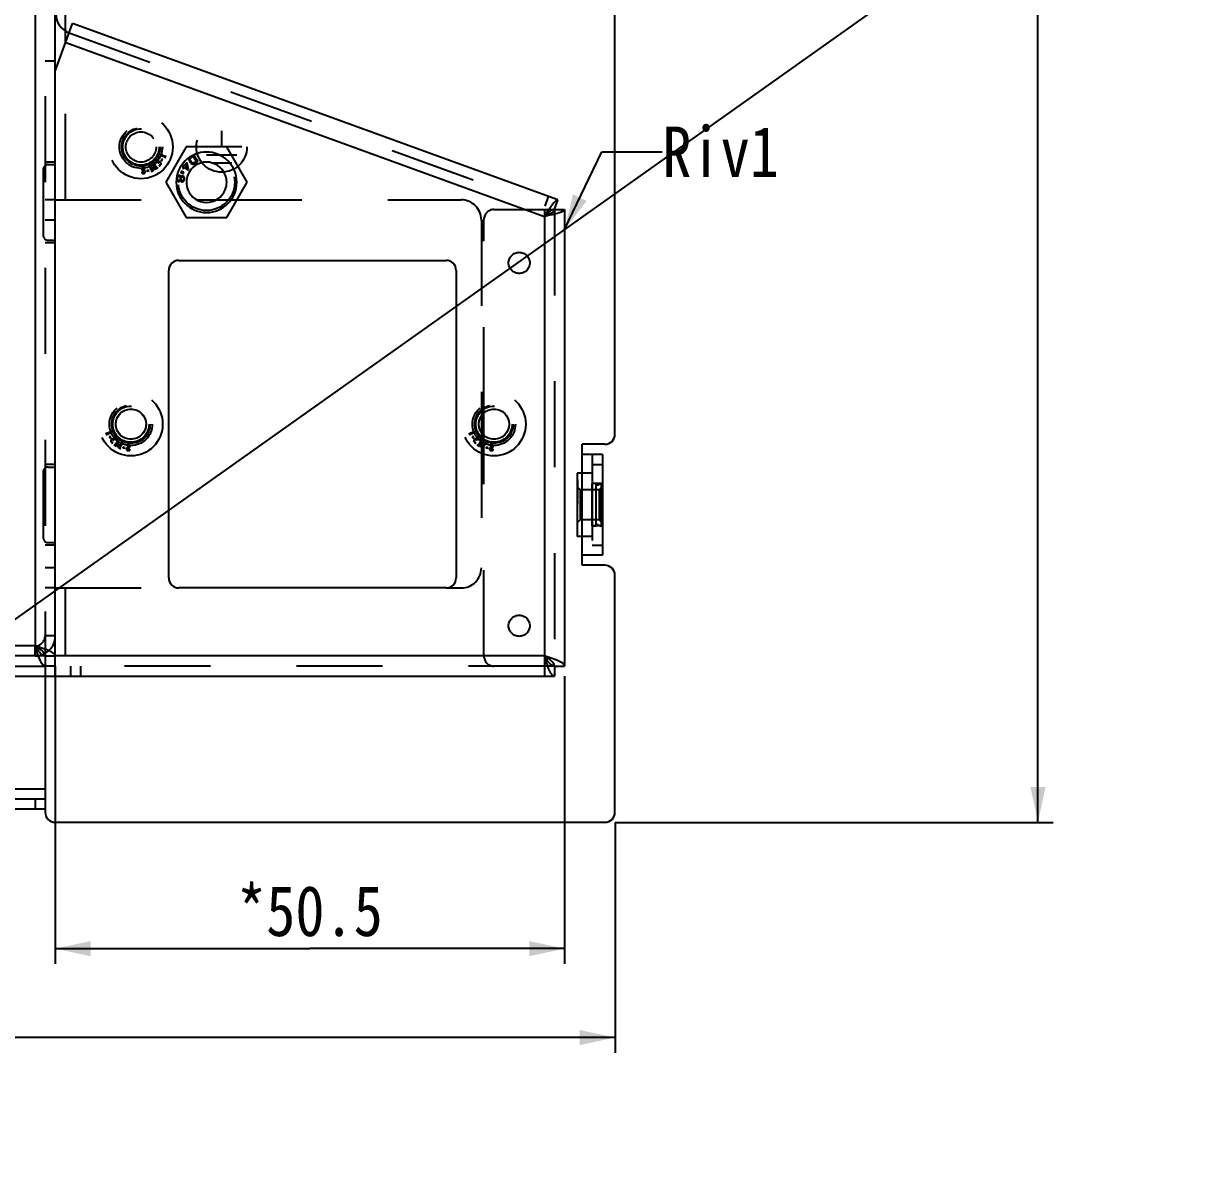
# Model space of a CAD drawing. Header units: millimetres. Extents: x 0 to 8948, y -1340 to 1100.
# Drawn here: x 695.9 to 812.2, y 439.3 to 552.4 of the extents above; entities that cross this region are included whole.
import ezdxf

# ---------------------------------------------------------------- set-up
doc = ezdxf.new("R2010")
doc.units = ezdxf.units.MM
doc.header["$LTSCALE"] = 85.25
doc.linetypes.add('HIDDEN', pattern=[0.2, 0.1, -0.1])
doc.layers.get('0').update_dxf_attribs({"linetype": 'CONTINUOUS'})
for name, color, linetype in [('02___PRT_ALL_AXES', 7, 'CONTINUOUS'), ('03___PRT_ALL_CURVES', 7, 'CONTINUOUS'), ('DEFAULT_2', 8, 'HIDDEN')]:
    doc.layers.add(name, color=color, linetype=linetype)
doc.styles.get("Standard").update_dxf_attribs({"font": 'txt', "width": 0.85})
doc.dimstyles.new('DIMSTYLE_1', dxfattribs={"dimtxt": 5, "dimasz": 3.5, "dimexe": 1.5, "dimexo": 1, "dimgap": 1.25, "dimtad": 1, "dimdsep": 46, "dimtxsty": 'Standard', "dimblk": '_FILLED', "dimblk1": '_FILLED', "dimblk2": '_FILLED', "dimcen": 0.09, "dimadec": 0, "dimazin": 0, "dimtp": 0.01, "dimtm": 0.01, "dimtfac": 1, "dimtofl": 0, "dimtmove": 0, "dimatfit": 3, "dimldrblk": '_FILLED', "dimfxl": 0, "dimtolj": 1, "dimarcsym": 0})
doc.dimstyles.get("Standard").update_dxf_attribs({"dimtxt": 2.5, "dimasz": 3.5, "dimexe": 1.5, "dimexo": 1, "dimtad": 1, "dimdsep": 46, "dimtxsty": 'Standard', "dimblk": '_FILLED', "dimblk1": '_FILLED', "dimblk2": '_FILLED', "dimcen": 0.09, "dimadec": 0, "dimazin": 0, "dimtol": 1, "dimtp": 0.01, "dimtm": 0.01, "dimtfac": 1, "dimtofl": 0, "dimtmove": 0, "dimatfit": 3, "dimldrblk": '_FILLED', "dimfxl": 0, "dimtolj": 1, "dimarcsym": 0})

# ---------------------------------------------------------------- blocks, each defined once
blk = doc.blocks.new('_FILLED')
at = {"color": 0, "linetype": 'ByBlock'}
blk.add_solid([(0, 0), (-1, 0.214), (-1, -0.214)], dxfattribs=at)
blk = doc.blocks.new('*D1')
at = {"color": 2, "linetype": 'Continuous', "transparency": 16777216}
for p, q in [((340.54, 474.61), (340.54, 450.26)), ((754.54, 473.11), (754.54, 450.26)), ((340.54, 451.76), (547.54, 451.76)), ((754.54, 451.76), (547.54, 451.76))]:
    blk.add_line(p, q, dxfattribs=at)
at = {"color": 2, "linetype": 'Continuous', "transparency": 16777216, "xscale": 3.5, "yscale": 3.5, "zscale": 3.5, "rotation": 180}
blk.add_blockref('_FILLED', (340.54, 451.76), dxfattribs=at)
at = {"color": 2, "linetype": 'Continuous', "transparency": 16777216, "xscale": 3.5, "yscale": 3.5, "zscale": 3.5}
blk.add_blockref('_FILLED', (754.54, 451.76), dxfattribs=at)
at = {"color": 2, "linetype": 'Continuous', "transparency": 16777216, "insert": (547.54, 458.01), "char_height": 5, "width": 17, "attachment_point": 2, "line_spacing_factor": 0.9}
blk.add_mtext('*414', dxfattribs=at)
blk = doc.blocks.new('*D2')
at = {"color": 2, "linetype": 'Continuous', "transparency": 16777216}
for p, q in [((736.54, 728.61), (797.98, 728.61)), ((796.48, 728.61), (796.48, 600.86)), ((796.48, 473.11), (796.48, 600.86)), ((754.54, 473.11), (797.98, 473.11))]:
    blk.add_line(p, q, dxfattribs=at)
at = {"color": 2, "linetype": 'Continuous', "transparency": 16777216, "xscale": 3.5, "yscale": 3.5, "zscale": 3.5}
for p, rotation in [((796.48, 728.61), 90), ((796.48, 473.11), 270)]:
    blk.add_blockref('_FILLED', p, dxfattribs=dict(at, rotation=rotation))
at = {"color": 2, "linetype": 'Continuous', "transparency": 16777216, "insert": (790.23, 600.86), "char_height": 5, "width": 25.5, "attachment_point": 2, "rotation": 90, "line_spacing_factor": 0.9}
blk.add_mtext('*255.5', dxfattribs=at)
blk = doc.blocks.new('*D5')
at = {"color": 2, "linetype": 'Continuous', "transparency": 16777216}
for p, q in [((699.04, 488.61), (699.04, 459.08)), ((749.54, 487.61), (749.54, 459.08)), ((699.04, 460.58), (724.29, 460.58)), ((749.54, 460.58), (724.29, 460.58))]:
    blk.add_line(p, q, dxfattribs=at)
at = {"color": 2, "linetype": 'Continuous', "transparency": 16777216, "xscale": 3.5, "yscale": 3.5, "zscale": 3.5, "rotation": 180}
blk.add_blockref('_FILLED', (699.04, 460.58), dxfattribs=at)
at = {"color": 2, "linetype": 'Continuous', "transparency": 16777216, "xscale": 3.5, "yscale": 3.5, "zscale": 3.5}
blk.add_blockref('_FILLED', (749.54, 460.58), dxfattribs=at)
at = {"color": 2, "linetype": 'Continuous', "transparency": 16777216, "insert": (724.29, 466.83), "char_height": 5, "width": 21.25, "attachment_point": 2, "line_spacing_factor": 0.9}
blk.add_mtext('*50.5', dxfattribs=at)

msp = doc.modelspace()

# ---------------------------------------------------------------- linework, layer by layer
msp.add_line((0, 0), (1550, 1100))
at = {"color": 3, "linetype": 'Continuous'}
for p, q in [((699.039, 487.614), (699.039, 698.614)), ((697.039, 697.614), (697.039, 490.614)), ((754.539, 511.614), (754.539, 596.114)), ((699.039, 547.649), (700.757, 552.369)), ((700.039, 550.49), (700.039, 551.648)), ((748.881, 534.854), (700.757, 552.369)), ((700.073, 550.49), (747.539, 533.214)), ((713.127, 534.864), (714.951, 534.864)), ((749.539, 533.914), (749.539, 488.614)), ((747.539, 533.214), (747.539, 489.614)), ((711.289, 528.864), (737.789, 528.864)), ((710.289, 497.364), (710.289, 527.864)), ((738.789, 527.864), (738.789, 497.364)), ((741.289, 513.391), (741.289, 511.837)), ((753.539, 510.614), (751.289, 510.614)), ((751.289, 498.614), (751.289, 510.614)), ((753.289, 509.614), (751.289, 509.614)), ((753.289, 509.614), (753.289, 499.614)), ((753.289, 499.614), (751.289, 499.614)), ((753.539, 498.614), (751.289, 498.614)), ((754.539, 474.114), (754.539, 497.614)), ((737.789, 496.364), (711.289, 496.364)), ((697.039, 490.614), (383.039, 490.614)), ((382.039, 488.614), (698.039, 488.614)), ((747.539, 489.614), (699.039, 489.614)), ((382.039, 487.614), (748.539, 487.614)), ((698.039, 487.614), (698.039, 474.114)), ((698.039, 476.414), (382.039, 476.414)), ((698.039, 474.414), (382.039, 474.414)), ((699.039, 473.114), (753.539, 473.114))]:
    msp.add_line(p, q, dxfattribs=at)
at = {"color": 7, "linetype": 'Continuous'}
for p, q in [((712.045, 538.554), (711.803, 538.236)), ((712.126, 538.492), (712.045, 538.554)), ((712.3, 539.005), (712.279, 538.912)), ((712.279, 538.912), (712.286, 538.837)), ((712.286, 538.837), (712.317, 538.756)), ((712.338, 539.069), (712.3, 539.005)), ((712.317, 538.756), (712.452, 538.539)), ((712.397, 539.125), (712.338, 539.069)), ((712.38, 538.875), (712.382, 538.936)), ((712.402, 538.808), (712.38, 538.875)), ((712.382, 538.936), (712.406, 538.991)), ((712.537, 538.591), (712.402, 538.808)), ((712.406, 538.991), (712.454, 539.041)), ((712.452, 538.539), (712.511, 538.475)), ((712.454, 539.041), (712.709, 539.199)), ((712.587, 538.542), (712.537, 538.591)), ((712.642, 538.517), (712.587, 538.542)), ((712.768, 538.535), (712.703, 538.514)), ((712.709, 539.199), (713.023, 538.693)), ((712.75, 539.323), (713.162, 538.659)), ((713.023, 538.693), (712.768, 538.535)), ((712.822, 538.448), (713.162, 538.659)), ((711.501, 537.66), (711.489, 537.629)), ((711.489, 537.629), (711.6, 537.585)), ((711.6, 537.585), (711.49, 537.539)), ((711.49, 537.539), (711.499, 537.517)), ((711.499, 537.517), (711.631, 537.572)), ((711.612, 537.616), (711.501, 537.66)), ((711.556, 538.298), (711.742, 538.156)), ((711.585, 537.734), (711.563, 537.725)), ((711.563, 537.725), (711.612, 537.616)), ((711.643, 537.603), (711.585, 537.734)), ((711.803, 538.236), (711.614, 538.38)), ((711.631, 537.572), (711.689, 537.442)), ((711.742, 538.156), (711.641, 538.024)), ((711.641, 538.024), (711.722, 537.962)), ((711.775, 537.658), (711.643, 537.603)), ((711.663, 537.56), (711.774, 537.516)), ((711.711, 537.451), (711.663, 537.56)), ((711.675, 537.591), (711.785, 537.637)), ((711.786, 537.547), (711.675, 537.591)), ((711.689, 537.442), (711.711, 537.451)), ((711.722, 537.962), (711.823, 538.094)), ((711.774, 537.516), (711.786, 537.547)), ((711.785, 537.637), (711.775, 537.658)), ((711.823, 538.094), (712.189, 537.816)), ((711.884, 538.174), (712.056, 538.399)), ((712.141, 537.978), (711.884, 538.174)), ((712.056, 538.399), (712.141, 537.978)), ((712.249, 537.895), (712.126, 538.492)), ((712.189, 537.816), (712.249, 537.895)), ((712.511, 538.475), (712.575, 538.435)), ((712.575, 538.435), (712.668, 538.412)), ((712.703, 538.514), (712.642, 538.517)), ((712.668, 538.412), (712.742, 538.419)), ((712.742, 538.419), (712.822, 538.448)), ((711.06, 536.97), (711.066, 536.888)), ((711.066, 536.888), (711.105, 536.798)), ((711.102, 537.152), (711.075, 537.074)), ((711.164, 537.227), (711.102, 537.152)), ((711.105, 536.798), (711.149, 536.742)), ((711.147, 536.977), (711.156, 537.043)), ((711.155, 536.909), (711.147, 536.977)), ((711.149, 536.742), (711.229, 536.697)), ((711.179, 536.838), (711.155, 536.909)), ((711.156, 537.043), (711.182, 537.107)), ((711.221, 537.27), (711.164, 537.227)), ((711.24, 536.78), (711.179, 536.838)), ((711.182, 537.107), (711.225, 537.169)), ((711.31, 537.291), (711.221, 537.27)), ((711.225, 537.169), (711.299, 537.209)), ((711.229, 536.697), (711.279, 536.69)), ((711.29, 536.773), (711.24, 536.78)), ((711.279, 536.69), (711.368, 536.712)), ((711.365, 536.813), (711.29, 536.773)), ((711.299, 537.209), (711.349, 537.202)), ((711.361, 537.285), (711.31, 537.291)), ((711.349, 537.202), (711.41, 537.143)), ((711.44, 537.24), (711.361, 537.285)), ((711.408, 536.874), (711.365, 536.813)), ((711.368, 536.712), (711.428, 536.771)), ((711.433, 536.938), (711.408, 536.874)), ((711.41, 537.143), (711.435, 537.072)), ((711.428, 536.771), (711.449, 536.801)), ((711.442, 537.004), (711.433, 536.938)), ((711.435, 537.072), (711.442, 537.004)), ((711.482, 537.167), (711.44, 537.24)), ((711.449, 536.801), (711.461, 536.766)), ((711.461, 536.766), (711.505, 536.71)), ((711.494, 537.132), (711.482, 537.167)), ((711.516, 537.162), (711.494, 537.132)), ((711.501, 536.929), (711.51, 536.995)), ((711.509, 536.86), (711.501, 536.929)), ((711.505, 536.71), (711.568, 536.667)), ((711.55, 536.787), (711.509, 536.86)), ((711.51, 536.995), (711.536, 537.059)), ((711.573, 537.205), (711.516, 537.162)), ((711.536, 537.059), (711.596, 537.118)), ((711.596, 536.747), (711.55, 536.787)), ((711.568, 536.667), (711.619, 536.66)), ((711.645, 537.229), (711.573, 537.205)), ((711.596, 537.118), (711.651, 537.144)), ((711.63, 536.743), (711.596, 536.747)), ((711.619, 536.66), (711.708, 536.682)), ((711.685, 536.769), (711.63, 536.743)), ((711.696, 537.222), (711.645, 537.229)), ((711.651, 537.144), (711.684, 537.139)), ((711.684, 537.139), (711.73, 537.099)), ((711.745, 536.828), (711.685, 536.769)), ((711.775, 537.177), (711.696, 537.222)), ((711.708, 536.682), (711.765, 536.724)), ((711.73, 537.099), (711.772, 537.026)), ((711.771, 536.892), (711.745, 536.828)), ((711.765, 536.724), (711.827, 536.8)), ((711.78, 536.958), (711.771, 536.892)), ((711.772, 537.026), (711.78, 536.958)), ((711.819, 537.121), (711.775, 537.177)), ((711.859, 537.031), (711.819, 537.121)), ((711.827, 536.8), (711.855, 536.88)), ((711.855, 536.88), (711.864, 536.946)), ((711.864, 536.946), (711.859, 537.031)), ((748.539, 533.914), (748.881, 534.854)), ((748.539, 533.914), (749.539, 533.914)), ((741.539, 511.513), (741.539, 513.715)), ((698.039, 489.614), (699.039, 489.614)), ((698.039, 489.614), (698.039, 488.614)), ((699.039, 488.614), (698.039, 488.614)), ((748.539, 488.614), (749.539, 488.614)), ((748.539, 488.614), (748.539, 487.614))]:
    msp.add_line(p, q, dxfattribs=at)
for centre, radius, start, end in [((701.099, 553.309), 2, 180, 250), ((714.039, 536.614), 3, 0, 180)]:
    msp.add_arc(centre, radius, start, end, dxfattribs=at)
at = {"color": 3, "linetype": 'Continuous'}
for centre, radius, start, end in [((711.289, 527.864), 1, 90, 180), ((737.789, 527.864), 1, 0, 90), ((753.539, 511.614), 1, 270, 360), ((753.539, 497.614), 1, 0, 90), ((711.289, 497.364), 1, 180, 270), ((737.789, 497.364), 1, 270, 360), ((697.039, 491.614), 2, 289.98896, 297.71441), ((699.039, 474.114), 1, 180, 270), ((753.539, 474.114), 1, 270, 360)]:
    msp.add_arc(centre, radius, start, end, dxfattribs=at)
at = {"color": 7, "linetype": 'Continuous'}
for points, knots in [([(748.539, 533.914), (748.396, 533.966), (747.975, 533.682), (747.722, 533.403), (747.539, 533.214)], [0, 0, 0, 0, 0.3664914, 1, 1, 1, 1]), ([(748.539, 533.914), (748.539, 533.762), (748.128, 533.463), (747.779, 533.321), (747.539, 533.214)], [0, 0, 0, 0, 0.3664914, 1, 1, 1, 1]), ([(698.039, 489.614), (698.039, 489.807), (697.793, 490.1), (697.413, 490.375), (697.168, 490.532), (697.039, 490.614)], [0, 0, 0, 0, 0.4006962, 0.6839153, 1, 1, 1, 1]), ([(698.039, 489.614), (697.846, 489.614), (697.554, 489.86), (697.278, 490.24), (697.121, 490.486), (697.039, 490.614)], [0, 0, 0, 0, 0.4006962, 0.6839153, 1, 1, 1, 1]), ([(748.539, 488.614), (748.346, 488.614), (747.925, 488.971), (747.694, 489.371), (747.539, 489.614)], [0, 0, 0, 0, 0.4009489, 1, 1, 1, 1]), ([(748.539, 488.614), (748.539, 488.807), (748.182, 489.228), (747.783, 489.459), (747.539, 489.614)], [0, 0, 0, 0, 0.4009489, 1, 1, 1, 1])]:
    msp.add_open_spline(points, degree=3, knots=knots, dxfattribs=at)
at = {"color": 3, "linetype": 'Continuous'}
for points in [[(748.182, 534.191), (748.108, 534.086), (748.036, 533.98), (747.965, 533.873)], [(747.965, 533.873), (747.821, 533.655), (747.68, 533.434), (747.539, 533.214)], [(748.304, 533.389), (748.05, 533.327), (747.795, 533.271), (747.539, 533.214)], [(748.677, 533.484), (748.553, 533.45), (748.429, 533.419), (748.304, 533.389)], [(747.986, 488.323), (747.946, 488.419), (747.908, 488.516), (747.872, 488.614)], [(748.83, 489.167), (748.734, 489.207), (748.637, 489.245), (748.539, 489.281)]]:
    msp.add_open_spline(points, degree=3, dxfattribs=at)
for points, knots in [([(748.881, 534.854), (748.783, 534.889), (748.475, 534.603), (748.31, 534.373), (748.182, 534.191)], [0, 0, 0, 0, 0.3193923, 1, 1, 1, 1]), ([(749.539, 533.914), (749.539, 533.809), (749.165, 533.618), (748.892, 533.542), (748.677, 533.484)], [0, 0, 0, 0, 0.3193923, 1, 1, 1, 1]), ([(699.039, 489.614), (699.039, 489.712), (698.908, 489.864), (698.689, 490.001), (698.328, 490.179), (697.772, 490.38), (697.295, 490.533), (697.039, 490.614)], [0, 0, 0, 0, 0.1275582, 0.2247905, 0.3461005, 0.6491201, 1, 1, 1, 1]), ([(698.039, 488.614), (697.942, 488.614), (697.789, 488.745), (697.652, 488.964), (697.474, 489.325), (697.273, 489.882), (697.121, 490.358), (697.039, 490.614)], [0, 0, 0, 0, 0.1275582, 0.2247905, 0.3461005, 0.6491201, 1, 1, 1, 1]), ([(748.539, 489.281), (748.461, 489.309), (748.13, 489.427), (747.795, 489.533), (747.539, 489.614)], [0, 0, 0, 0, 0.2361922, 1, 1, 1, 1]), ([(747.872, 488.614), (747.844, 488.692), (747.727, 489.023), (747.621, 489.358), (747.539, 489.614)], [0, 0, 0, 0, 0.2361922, 1, 1, 1, 1]), ([(749.539, 488.614), (749.539, 488.725), (749.284, 488.981), (749.012, 489.091), (748.83, 489.167)], [0, 0, 0, 0, 0.3603317, 1, 1, 1, 1]), ([(748.539, 487.614), (748.428, 487.614), (748.172, 487.869), (748.062, 488.141), (747.986, 488.323)], [0, 0, 0, 0, 0.3603317, 1, 1, 1, 1])]:
    msp.add_open_spline(points, degree=3, knots=knots, dxfattribs=at)
at = {"layer": '02___PRT_ALL_AXES', "color": 8, "linetype": 'HIDDEN'}
for p, q in [((753.289, 506.714), (752.289, 506.714)), ((752.289, 502.514), (752.289, 506.714)), ((753.289, 502.514), (753.289, 506.714)), ((753.289, 502.514), (752.289, 502.514))]:
    msp.add_line(p, q, dxfattribs=at)
for centre, radius in [((707.539, 540.114), 1.5), ((745.039, 528.614), 1.05), ((745.039, 492.614), 1.05)]:
    msp.add_circle(centre, radius, dxfattribs=at)
at = {"layer": '02___PRT_ALL_AXES', "color": 3, "linetype": 'Continuous'}
for centre in [(706.539, 512.614), (742.539, 512.614)]:
    msp.add_circle(centre, 1.5, dxfattribs=at)
at = {"layer": '02___PRT_ALL_AXES', "color": 7, "linetype": 'Continuous'}
for radius, start, end in [(2, 21.61201, 158.38799), (3, 180, 360), (2, 201.61201, 338.38799)]:
    msp.add_arc((714.039, 536.614), radius, start, end, dxfattribs=at)
at = {"layer": '02___PRT_ALL_AXES', "color": 3, "linetype": 'Continuous'}
for start, end in [(158.38799, 201.61201), (338.38799, 21.61201)]:
    msp.add_arc((714.039, 536.614), 2, start, end, dxfattribs=at)
at = {"layer": '03___PRT_ALL_CURVES', "color": 8, "linetype": 'HIDDEN'}
for p, q in [((715.539, 541.714), (715.539, 540.214)), ((717.539, 540.114), (713.539, 540.114)), ((717.039, 539.314), (714.039, 539.314)), ((716.539, 538.514), (714.539, 538.514))]:
    msp.add_line(p, q, dxfattribs=at)
msp.add_circle((715.539, 540.114), 2.5, dxfattribs=at)
at = {"layer": 'DEFAULT_2', "color": 8, "linetype": 'HIDDEN'}
for p, q in [((698.039, 698.614), (698.039, 489.614)), ((700.039, 551.648), (700.039, 566.909)), ((700.415, 551.43), (748.539, 533.914)), ((700.039, 534.864), (700.039, 550.49)), ((699.039, 548.614), (698.039, 548.614)), ((712.018, 540.114), (709.998, 536.614)), ((716.06, 540.114), (712.018, 540.114)), ((718.081, 536.614), (716.06, 540.114)), ((699.039, 538.614), (698.039, 538.614)), ((708.924, 538.534), (708.917, 538.546)), ((709.052, 538.55), (709.07, 538.556)), ((709.451, 539.378), (709.439, 539.35)), ((709.933, 539.178), (709.451, 539.378)), ((709.495, 539.295), (709.91, 539.123)), ((709.518, 539.168), (709.495, 539.295)), ((709.497, 539.163), (709.518, 539.168)), ((709.653, 538.916), (709.539, 538.733)), ((709.539, 538.733), (709.572, 538.713)), ((709.572, 538.713), (709.686, 538.895)), ((709.686, 538.895), (709.653, 538.916)), ((709.93, 539.08), (709.92, 539.033)), ((709.92, 539.033), (709.933, 539.027)), ((710.001, 539.229), (709.978, 539.193)), ((710.015, 539.224), (710.001, 539.229)), ((697.839, 537.864), (697.839, 531.364)), ((698.339, 538.364), (699.039, 538.364)), ((707.631, 537.649), (707.643, 537.65)), ((707.631, 537.649), (707.635, 537.513)), ((707.909, 537.95), (707.898, 537.949)), ((707.909, 537.949), (707.902, 538.053)), ((708.33, 537.817), (708.123, 537.754)), ((708.123, 537.754), (708.135, 537.717)), ((708.135, 537.717), (708.341, 537.78)), ((708.294, 538.171), (708.302, 538.158)), ((708.302, 538.158), (708.378, 538.193)), ((708.341, 537.78), (708.33, 537.817)), ((708.378, 538.193), (708.625, 537.781)), ((708.406, 538.197), (708.893, 537.857)), ((708.648, 537.795), (708.406, 538.197)), ((708.846, 537.977), (708.44, 538.259)), ((708.608, 537.718), (708.569, 537.684)), ((708.569, 537.684), (708.577, 537.672)), ((708.771, 537.806), (708.695, 537.77)), ((708.771, 538.458), (708.846, 537.977)), ((708.779, 537.793), (708.771, 537.806)), ((708.807, 538.393), (709.027, 538.03)), ((708.893, 537.857), (708.807, 538.393)), ((709.083, 538.071), (708.87, 538.425)), ((708.882, 538.495), (708.924, 538.534)), ((709.025, 537.971), (708.984, 537.934)), ((708.984, 537.934), (708.991, 537.921)), ((709.206, 538.068), (709.132, 538.041)), ((709.214, 538.055), (709.206, 538.068)), ((709.228, 538.502), (709.248, 538.498)), ((709.339, 538.267), (709.345, 538.25)), ((709.998, 536.614), (712.018, 533.114)), ((716.06, 533.114), (718.081, 536.614)), ((747.599, 534.256), (747.941, 535.196)), ((699.039, 534.864), (698.039, 534.864)), ((699.039, 534.864), (713.127, 534.864)), ((714.951, 534.864), (739.289, 534.864)), ((742.539, 533.914), (748.539, 533.914)), ((747.539, 533.914), (747.539, 533.214)), ((748.539, 533.914), (748.539, 488.614)), ((699.039, 532.864), (698.039, 532.864)), ((712.018, 533.114), (716.06, 533.114)), ((741.289, 532.864), (741.289, 513.391)), ((741.539, 513.715), (741.539, 532.914)), ((699.039, 530.614), (698.039, 530.614)), ((698.339, 530.864), (699.039, 530.864)), ((704.627, 511.878), (704.146, 511.678)), ((704.169, 511.623), (704.583, 511.795)), ((704.583, 511.795), (704.56, 511.668)), ((704.639, 511.85), (704.627, 511.878)), ((740.627, 511.878), (740.146, 511.678)), ((740.169, 511.623), (740.583, 511.795)), ((740.583, 511.795), (740.56, 511.668)), ((740.639, 511.85), (740.627, 511.878)), ((741.289, 511.837), (741.289, 498.364)), ((704.077, 511.729), (704.064, 511.724)), ((704.1, 511.693), (704.077, 511.729)), ((704.145, 511.527), (704.159, 511.533)), ((704.159, 511.533), (704.148, 511.58)), ((704.425, 511.416), (704.392, 511.395)), ((704.392, 511.395), (704.506, 511.213)), ((704.539, 511.233), (704.425, 511.416)), ((704.506, 511.213), (704.539, 511.233)), ((704.56, 511.668), (704.581, 511.663)), ((704.733, 510.75), (704.74, 510.767)), ((704.83, 510.998), (704.85, 511.002)), ((705.208, 510.925), (704.995, 510.571)), ((705.008, 511.056), (705.026, 511.05)), ((705.052, 510.53), (705.271, 510.893)), ((705.161, 511.046), (705.154, 511.034)), ((705.154, 511.034), (705.196, 510.995)), ((705.271, 510.893), (705.185, 510.357)), ((705.185, 510.357), (705.672, 510.697)), ((705.232, 510.477), (705.308, 510.958)), ((705.638, 510.759), (705.232, 510.477)), ((705.672, 510.697), (705.43, 510.295)), ((705.453, 510.281), (705.701, 510.693)), ((705.701, 510.693), (705.777, 510.658)), ((705.777, 510.658), (705.784, 510.671)), ((740.077, 511.729), (740.064, 511.724)), ((740.1, 511.693), (740.077, 511.729)), ((740.145, 511.527), (740.159, 511.533)), ((740.159, 511.533), (740.148, 511.58)), ((740.425, 511.416), (740.392, 511.395)), ((740.392, 511.395), (740.506, 511.213)), ((740.539, 511.233), (740.425, 511.416)), ((740.506, 511.213), (740.539, 511.233)), ((740.56, 511.668), (740.581, 511.663)), ((740.733, 510.75), (740.74, 510.767)), ((740.83, 510.998), (740.85, 511.002)), ((741.208, 510.925), (740.995, 510.571)), ((741.008, 511.056), (741.026, 511.05)), ((741.052, 510.53), (741.271, 510.893)), ((741.161, 511.046), (741.154, 511.034)), ((741.154, 511.034), (741.196, 510.995)), ((741.271, 510.893), (741.185, 510.357)), ((741.185, 510.357), (741.672, 510.697)), ((741.232, 510.477), (741.308, 510.958)), ((741.638, 510.759), (741.232, 510.477)), ((741.672, 510.697), (741.43, 510.295)), ((741.453, 510.281), (741.701, 510.693)), ((741.539, 489.614), (741.539, 511.513)), ((741.701, 510.693), (741.777, 510.658)), ((741.777, 510.658), (741.784, 510.671)), ((704.872, 510.568), (704.864, 510.555)), ((704.946, 510.541), (704.872, 510.568)), ((705.095, 510.434), (705.054, 510.471)), ((705.087, 510.421), (705.095, 510.434)), ((705.307, 510.306), (705.3, 510.293)), ((705.384, 510.27), (705.307, 510.306)), ((705.509, 510.184), (705.471, 510.218)), ((705.501, 510.172), (705.509, 510.184)), ((705.749, 510.317), (705.737, 510.28)), ((705.737, 510.28), (705.943, 510.217)), ((705.955, 510.254), (705.749, 510.317)), ((705.943, 510.217), (705.955, 510.254)), ((706.176, 510.553), (706.169, 510.45)), ((706.169, 510.45), (706.181, 510.449)), ((706.447, 510.149), (706.435, 510.15)), ((706.443, 510.013), (706.447, 510.149)), ((740.872, 510.568), (740.864, 510.555)), ((740.946, 510.541), (740.872, 510.568)), ((741.095, 510.434), (741.054, 510.471)), ((741.087, 510.421), (741.095, 510.434)), ((741.307, 510.306), (741.3, 510.293)), ((741.384, 510.27), (741.307, 510.306)), ((741.509, 510.184), (741.471, 510.218)), ((741.501, 510.172), (741.509, 510.184)), ((741.749, 510.317), (741.737, 510.28)), ((741.737, 510.28), (741.943, 510.217)), ((741.955, 510.254), (741.749, 510.317)), ((741.943, 510.217), (741.955, 510.254)), ((742.176, 510.553), (742.169, 510.45)), ((742.169, 510.45), (742.181, 510.449)), ((742.447, 510.149), (742.435, 510.15)), ((742.443, 510.013), (742.447, 510.149)), ((752.289, 509.614), (752.289, 499.614)), ((699.039, 508.614), (698.039, 508.614)), ((698.339, 508.364), (699.039, 508.364)), ((752.289, 508.614), (753.289, 508.614)), ((697.839, 507.864), (697.839, 501.364)), ((752.289, 507.764), (750.789, 507.764)), ((750.789, 507.764), (750.789, 501.464)), ((750.809, 507.09), (750.789, 507.09)), ((750.809, 507.076), (750.789, 507.076)), ((750.789, 507.054), (750.809, 507.054)), ((750.809, 507.046), (750.789, 507.046)), ((750.809, 507.008), (750.789, 507.008)), ((750.789, 507.008), (750.809, 507.008)), ((750.809, 507.007), (750.789, 507.007)), ((750.809, 507.005), (750.789, 507.005)), ((750.809, 506.995), (750.789, 506.995)), ((750.789, 506.985), (750.809, 506.985)), ((750.809, 506.761), (750.789, 506.761)), ((750.809, 506.728), (750.789, 506.728)), ((750.809, 506.647), (750.789, 506.647)), ((750.809, 506.614), (750.789, 506.614)), ((750.809, 506.605), (750.789, 506.605)), ((750.809, 506.593), (750.789, 506.593)), ((750.809, 506.573), (750.789, 506.573)), ((750.809, 506.572), (750.789, 506.572)), ((750.809, 506.57), (750.789, 506.57)), ((750.809, 506.543), (750.789, 506.543)), ((750.809, 506.542), (750.789, 506.542)), ((750.809, 506.536), (750.789, 506.536)), ((750.809, 506.526), (750.789, 506.526)), ((750.789, 506.514), (750.809, 506.514)), ((750.809, 506.513), (750.789, 506.513)), ((750.809, 506.468), (750.789, 506.468)), ((750.809, 506.456), (750.789, 506.456)), ((750.809, 506.427), (750.789, 506.427)), ((750.809, 506.423), (750.789, 506.423)), ((750.789, 506.42), (750.809, 506.42)), ((750.789, 506.414), (750.809, 506.414)), ((751.089, 506.114), (750.789, 506.414)), ((750.809, 506.346), (750.789, 506.346)), ((750.809, 506.329), (750.789, 506.329)), ((750.809, 506.326), (750.789, 506.326)), ((750.809, 506.324), (750.789, 506.324)), ((750.789, 506.323), (750.809, 506.323)), ((750.809, 506.309), (750.789, 506.309)), ((750.809, 506.306), (750.789, 506.306)), ((750.789, 506.304), (750.809, 506.304)), ((750.809, 506.291), (750.789, 506.291)), ((750.809, 506.289), (750.789, 506.289)), ((750.809, 506.281), (750.789, 506.281)), ((750.809, 506.28), (750.789, 506.28)), ((750.809, 506.22), (750.789, 506.22)), ((750.809, 506.219), (750.789, 506.219)), ((750.789, 506.207), (750.809, 506.207)), ((750.809, 506.182), (750.789, 506.182)), ((750.809, 506.176), (750.789, 506.176)), ((750.809, 506.161), (750.789, 506.161)), ((750.809, 506.158), (750.789, 506.158)), ((750.789, 506.145), (750.809, 506.145)), ((750.809, 506.141), (750.789, 506.141)), ((750.809, 506.131), (750.789, 506.131)), ((750.789, 506.13), (750.809, 506.13)), ((750.809, 506.127), (750.789, 506.127)), ((750.809, 506.116), (750.789, 506.116)), ((750.789, 506.102), (750.809, 506.102)), ((750.809, 506.1), (750.789, 506.1)), ((750.789, 506.1), (750.809, 506.1)), ((750.789, 506.066), (750.809, 506.066)), ((750.809, 506.059), (750.789, 506.059)), ((750.809, 506), (750.789, 506)), ((750.789, 505.992), (750.809, 505.992)), ((750.809, 505.968), (750.789, 505.968)), ((750.809, 507.09), (750.809, 505.198)), ((752.959, 506.114), (751.089, 506.114)), ((751.089, 506.114), (751.089, 503.114)), ((752.669, 506.739), (752.289, 506.739)), ((752.669, 506.514), (753.159, 506.739)), ((752.669, 502.489), (752.669, 506.739)), ((752.959, 506.114), (753.259, 506.414)), ((752.959, 506.114), (752.959, 503.114)), ((753.259, 506.739), (753.159, 506.739)), ((753.159, 506.739), (753.159, 502.489)), ((753.259, 502.489), (753.259, 506.739)), ((750.809, 505.957), (750.789, 505.957)), ((750.789, 505.945), (750.809, 505.945)), ((750.789, 505.934), (750.809, 505.934)), ((750.809, 505.934), (750.789, 505.934)), ((750.809, 505.923), (750.789, 505.923)), ((750.809, 505.921), (750.789, 505.921)), ((750.809, 505.883), (750.789, 505.883)), ((750.809, 505.854), (750.789, 505.854)), ((750.809, 505.846), (750.789, 505.846)), ((750.809, 505.846), (750.789, 505.846)), ((750.789, 505.77), (750.809, 505.77)), ((750.809, 505.752), (750.789, 505.752)), ((750.809, 505.723), (750.789, 505.723)), ((750.809, 505.71), (750.789, 505.71)), ((750.789, 505.7), (750.809, 505.7)), ((750.809, 505.683), (750.789, 505.683)), ((750.789, 505.652), (750.809, 505.652)), ((750.809, 505.644), (750.789, 505.644)), ((750.789, 505.515), (750.809, 505.515)), ((750.809, 505.481), (750.789, 505.481)), ((750.809, 505.453), (750.789, 505.453)), ((750.809, 505.445), (750.789, 505.445)), ((750.809, 505.416), (750.789, 505.416)), ((750.809, 505.405), (750.789, 505.405)), ((750.809, 505.377), (750.789, 505.377)), ((750.809, 505.369), (750.789, 505.369)), ((750.809, 505.21), (750.789, 505.21)), ((750.809, 505.198), (750.789, 505.198)), ((750.809, 505.059), (750.789, 505.059)), ((750.809, 505.057), (750.789, 505.057)), ((750.809, 505.017), (750.789, 505.017)), ((750.809, 505.008), (750.789, 505.008)), ((750.809, 505.007), (750.789, 505.007)), ((750.809, 505.006), (750.789, 505.006)), ((750.809, 504.984), (750.789, 504.984)), ((750.809, 504.978), (750.789, 504.978)), ((750.789, 504.977), (750.809, 504.977)), ((750.809, 504.973), (750.789, 504.973)), ((750.809, 504.969), (750.789, 504.969)), ((750.809, 504.891), (750.789, 504.891)), ((750.809, 504.876), (750.789, 504.876)), ((750.809, 504.875), (750.789, 504.875)), ((750.809, 504.866), (750.789, 504.866)), ((750.809, 504.842), (750.789, 504.842)), ((750.809, 504.83), (750.789, 504.83)), ((750.809, 505.059), (750.809, 504.678)), ((750.809, 504.785), (750.789, 504.785)), ((750.809, 504.757), (750.789, 504.757)), ((750.809, 504.751), (750.789, 504.751)), ((750.789, 504.725), (750.809, 504.725)), ((750.809, 504.725), (750.789, 504.725)), ((750.809, 504.718), (750.789, 504.718)), ((750.809, 504.717), (750.789, 504.717)), ((750.789, 504.71), (750.809, 504.71)), ((750.809, 504.706), (750.789, 504.706)), ((750.789, 504.678), (750.809, 504.678)), ((750.809, 504.678), (750.789, 504.678)), ((751.089, 503.114), (750.789, 502.814)), ((752.959, 503.114), (751.089, 503.114)), ((752.669, 502.489), (752.289, 502.489)), ((752.669, 502.714), (753.159, 502.489)), ((752.959, 503.114), (753.259, 502.814)), ((753.259, 502.489), (753.159, 502.489)), ((752.289, 501.464), (750.789, 501.464)), ((699.039, 500.614), (698.039, 500.614)), ((698.339, 500.864), (699.039, 500.864)), ((752.289, 500.614), (753.289, 500.614)), ((699.039, 498.364), (698.039, 498.364)), ((699.039, 496.364), (698.039, 496.364)), ((699.039, 496.364), (711.289, 496.364)), ((700.039, 489.614), (700.039, 496.364)), ((737.789, 496.364), (739.289, 496.364)), ((699.039, 491.614), (698.039, 491.614)), ((697.039, 489.614), (697.039, 490.614)), ((697.039, 489.614), (689.039, 489.614)), ((698.039, 489.614), (697.039, 489.614)), ((698.039, 488.614), (698.039, 487.614)), ((748.539, 488.614), (699.039, 488.614)), ((700.539, 488.614), (700.539, 487.614)), ((701.539, 488.614), (701.539, 487.614)), ((747.539, 489.614), (747.539, 488.614)), ((747.539, 488.614), (747.539, 487.614)), ((698.039, 475.414), (382.039, 475.414)), ((697.039, 475.414), (697.039, 474.414))]:
    msp.add_line(p, q, dxfattribs=at)
for centre, radius in [((707.539, 540.114), 3.15), ((707.539, 540.114), 2.125), ((707.539, 540.114), 1.9), ((707.539, 540.114), 1.8), ((707.539, 540.114), 1.5), ((714.039, 536.614), 2.8), ((706.539, 512.614), 3.15), ((742.539, 512.614), 3.15), ((706.539, 512.614), 2.125), ((706.539, 512.614), 1.9), ((706.539, 512.614), 1.8), ((706.539, 512.614), 1.5), ((742.539, 512.614), 2.125), ((742.539, 512.614), 1.9), ((742.539, 512.614), 1.8), ((742.539, 512.614), 1.5)]:
    msp.add_circle(centre, radius, dxfattribs=at)
for centre, radius, start, end in [((698.339, 537.864), 0.5, 90, 180), ((708.106, 539.733), 1.438, 297.53662, 301.08982), ((739.289, 532.864), 2, 0, 90), ((742.539, 532.914), 1, 90, 180), ((698.339, 531.364), 0.5, 180, 270), ((705.972, 512.233), 1.438, 238.91018, 242.46337), ((741.972, 512.233), 1.438, 238.91018, 242.46337), ((698.339, 507.864), 0.5, 90, 180), ((698.339, 501.364), 0.5, 180, 270), ((739.289, 498.364), 2, 270, 360), ((697.039, 491.614), 1, 270, 360), ((697.039, 491.614), 2, 297.71441, 360), ((697.039, 491.614), 2, 270, 289.98896), ((742.539, 489.614), 1, 180, 270)]:
    msp.add_arc(centre, radius, start, end, dxfattribs=at)
for points in [[(708.917, 538.546), (708.896, 538.532), (708.873, 538.517), (708.848, 538.502)], [(709.026, 538.659), (709.024, 538.627), (709.033, 538.591), (709.052, 538.55)], [(709.066, 538.749), (709.04, 538.721), (709.028, 538.691), (709.026, 538.659)], [(709.07, 538.556), (709.058, 538.583), (709.052, 538.61), (709.056, 538.636)], [(709.056, 538.636), (709.06, 538.661), (709.069, 538.684), (709.086, 538.702)], [(709.145, 538.793), (709.114, 538.789), (709.088, 538.774), (709.066, 538.749)], [(709.086, 538.702), (709.102, 538.72), (709.122, 538.73), (709.144, 538.732)], [(709.144, 538.732), (709.166, 538.735), (709.187, 538.728), (709.205, 538.712)], [(709.216, 538.776), (709.198, 538.792), (709.175, 538.797), (709.145, 538.793)], [(709.205, 538.712), (709.231, 538.688), (709.239, 538.636), (709.231, 538.554)], [(709.249, 538.713), (709.245, 538.739), (709.233, 538.76), (709.216, 538.776)], [(709.231, 538.554), (709.229, 538.536), (709.228, 538.518), (709.228, 538.502)], [(709.248, 538.498), (709.249, 538.529), (709.256, 538.553), (709.271, 538.57)], [(709.251, 538.61), (709.255, 538.652), (709.254, 538.686), (709.249, 538.713)], [(709.351, 538.663), (709.312, 538.662), (709.278, 538.644), (709.251, 538.61)], [(709.271, 538.57), (709.291, 538.592), (709.316, 538.601), (709.348, 538.598)], [(709.348, 538.598), (709.379, 538.595), (709.41, 538.581), (709.438, 538.556)], [(709.461, 538.618), (709.428, 538.648), (709.391, 538.663), (709.351, 538.663)], [(709.438, 538.556), (709.473, 538.525), (709.492, 538.488), (709.497, 538.445)], [(709.439, 539.35), (709.469, 539.274), (709.488, 539.212), (709.497, 539.163)], [(709.53, 538.472), (709.528, 538.529), (709.505, 538.578), (709.461, 538.618)], [(709.91, 539.123), (709.928, 539.115), (709.935, 539.1), (709.93, 539.08)], [(709.978, 539.193), (709.967, 539.175), (709.952, 539.17), (709.933, 539.178)], [(709.933, 539.027), (709.943, 539.057), (709.956, 539.09), (709.971, 539.127)], [(709.971, 539.127), (709.986, 539.163), (710.001, 539.195), (710.015, 539.224)], [(707.642, 538.024), (707.611, 537.992), (707.599, 537.955), (707.603, 537.913)], [(707.603, 537.913), (707.607, 537.878), (707.622, 537.849), (707.65, 537.825)], [(707.635, 537.513), (707.686, 537.49), (707.741, 537.481), (707.8, 537.487)], [(707.767, 538.079), (707.713, 538.073), (707.671, 538.054), (707.642, 538.024)], [(707.71, 537.545), (707.676, 537.571), (707.654, 537.605), (707.643, 537.65)], [(707.65, 537.947), (707.647, 537.972), (707.656, 537.995), (707.676, 538.016)], [(707.682, 537.894), (707.662, 537.909), (707.652, 537.927), (707.65, 537.947)], [(707.65, 537.825), (707.678, 537.801), (707.724, 537.776), (707.791, 537.751)], [(707.676, 538.016), (707.695, 538.037), (707.722, 538.05), (707.755, 538.053)], [(707.801, 537.838), (707.742, 537.861), (707.702, 537.879), (707.682, 537.894)], [(707.816, 537.514), (707.778, 537.51), (707.743, 537.52), (707.71, 537.545)], [(707.755, 538.053), (707.823, 538.06), (707.871, 538.026), (707.897, 537.949)], [(707.902, 538.053), (707.865, 538.076), (707.819, 538.085), (707.767, 538.079)], [(707.791, 537.751), (707.839, 537.732), (707.872, 537.715), (707.894, 537.699)], [(707.8, 537.487), (707.863, 537.494), (707.91, 537.515), (707.942, 537.549)], [(707.933, 537.773), (707.905, 537.792), (707.861, 537.814), (707.801, 537.838)], [(707.903, 537.555), (707.88, 537.531), (707.851, 537.518), (707.816, 537.514)], [(707.894, 537.699), (707.916, 537.683), (707.928, 537.661), (707.931, 537.635)], [(707.931, 537.635), (707.934, 537.605), (707.924, 537.579), (707.903, 537.555)], [(707.982, 537.678), (707.978, 537.721), (707.961, 537.753), (707.933, 537.773)], [(707.942, 537.549), (707.974, 537.584), (707.988, 537.627), (707.982, 537.678)], [(708.37, 538.214), (708.329, 538.189), (708.304, 538.174), (708.294, 538.171)], [(708.44, 538.259), (708.428, 538.25), (708.404, 538.234), (708.37, 538.214)], [(708.577, 537.672), (708.616, 537.698), (708.65, 537.719), (708.677, 537.735)], [(708.635, 537.751), (708.634, 537.744), (708.625, 537.733), (708.608, 537.718)], [(708.625, 537.781), (708.633, 537.769), (708.636, 537.758), (708.635, 537.751)], [(708.695, 537.77), (708.678, 537.762), (708.663, 537.77), (708.648, 537.795)], [(708.677, 537.735), (708.713, 537.756), (708.746, 537.776), (708.779, 537.793)], [(708.87, 538.425), (708.861, 538.44), (708.857, 538.452), (708.859, 538.462)], [(708.859, 538.462), (708.861, 538.471), (708.869, 538.482), (708.882, 538.495)], [(708.991, 537.921), (709.032, 537.948), (709.068, 537.971), (709.101, 537.991)], [(709.04, 537.996), (709.04, 537.989), (709.035, 537.981), (709.025, 537.971)], [(709.027, 538.03), (709.036, 538.014), (709.041, 538.003), (709.04, 537.996)], [(709.107, 538.041), (709.1, 538.044), (709.093, 538.055), (709.083, 538.071)], [(709.101, 537.991), (709.125, 538.005), (709.163, 538.027), (709.214, 538.055)], [(709.132, 538.041), (709.122, 538.037), (709.113, 538.037), (709.107, 538.041)], [(709.345, 538.287), (709.34, 538.281), (709.338, 538.275), (709.339, 538.267)], [(709.381, 538.303), (709.364, 538.299), (709.352, 538.294), (709.345, 538.287)], [(709.345, 538.25), (709.355, 538.241), (709.371, 538.241), (709.393, 538.251)], [(709.467, 538.341), (709.451, 538.323), (709.423, 538.31), (709.381, 538.303)], [(709.393, 538.251), (709.415, 538.261), (709.44, 538.281), (709.468, 538.312)], [(709.497, 538.445), (709.502, 538.402), (709.492, 538.368), (709.467, 538.341)], [(709.468, 538.312), (709.511, 538.36), (709.532, 538.413), (709.53, 538.472)], [(704.581, 511.663), (704.59, 511.712), (704.61, 511.774), (704.639, 511.85)], [(740.581, 511.663), (740.59, 511.712), (740.61, 511.774), (740.639, 511.85)], [(704.064, 511.724), (704.077, 511.695), (704.092, 511.663), (704.107, 511.627)], [(704.146, 511.678), (704.126, 511.67), (704.112, 511.675), (704.1, 511.693)], [(704.107, 511.627), (704.122, 511.59), (704.135, 511.557), (704.145, 511.527)], [(704.148, 511.58), (704.143, 511.6), (704.15, 511.615), (704.169, 511.623)], [(704.548, 510.972), (704.546, 510.913), (704.567, 510.86), (704.61, 510.812)], [(704.617, 511.118), (704.573, 511.078), (704.55, 511.029), (704.548, 510.972)], [(704.611, 510.841), (704.587, 510.868), (704.576, 510.902), (704.581, 510.945)], [(704.581, 510.945), (704.586, 510.988), (704.606, 511.025), (704.64, 511.056)], [(704.61, 510.812), (704.638, 510.781), (704.663, 510.761), (704.685, 510.751)], [(704.697, 510.803), (704.656, 510.81), (704.627, 510.823), (704.611, 510.841)], [(704.727, 511.163), (704.688, 511.163), (704.651, 511.148), (704.617, 511.118)], [(704.64, 511.056), (704.668, 511.081), (704.699, 511.095), (704.73, 511.098)], [(704.685, 510.751), (704.707, 510.741), (704.723, 510.741), (704.733, 510.75)], [(704.733, 510.787), (704.726, 510.794), (704.714, 510.799), (704.697, 510.803)], [(704.827, 511.11), (704.8, 511.144), (704.767, 511.162), (704.727, 511.163)], [(704.73, 511.098), (704.762, 511.101), (704.787, 511.092), (704.807, 511.07)], [(704.74, 510.767), (704.74, 510.775), (704.738, 510.781), (704.733, 510.787)], [(704.807, 511.07), (704.822, 511.053), (704.829, 511.029), (704.83, 510.998)], [(704.829, 511.213), (704.824, 511.186), (704.823, 511.152), (704.827, 511.11)], [(704.863, 511.276), (704.845, 511.26), (704.834, 511.239), (704.829, 511.213)], [(704.847, 511.054), (704.839, 511.136), (704.847, 511.188), (704.873, 511.212)], [(704.85, 511.002), (704.85, 511.018), (704.849, 511.036), (704.847, 511.054)], [(704.934, 511.293), (704.904, 511.297), (704.88, 511.292), (704.863, 511.276)], [(704.873, 511.212), (704.891, 511.228), (704.912, 511.235), (704.934, 511.232)], [(705.013, 511.249), (704.99, 511.274), (704.964, 511.289), (704.934, 511.293)], [(704.934, 511.232), (704.956, 511.23), (704.976, 511.22), (704.993, 511.202)], [(704.993, 511.202), (705.009, 511.184), (705.018, 511.161), (705.022, 511.136)], [(705.022, 511.136), (705.026, 511.11), (705.021, 511.083), (705.008, 511.056)], [(705.053, 511.159), (705.051, 511.191), (705.038, 511.221), (705.013, 511.249)], [(705.026, 511.05), (705.046, 511.091), (705.054, 511.127), (705.053, 511.159)], [(705.23, 511.002), (705.205, 511.017), (705.182, 511.032), (705.161, 511.046)], [(705.196, 510.995), (705.21, 510.982), (705.217, 510.971), (705.219, 510.962)], [(705.219, 510.962), (705.221, 510.952), (705.217, 510.94), (705.208, 510.925)], [(705.708, 510.714), (705.674, 510.734), (705.65, 510.75), (705.638, 510.759)], [(705.784, 510.671), (705.775, 510.674), (705.749, 510.689), (705.708, 510.714)], [(740.064, 511.724), (740.077, 511.695), (740.092, 511.663), (740.107, 511.627)], [(740.146, 511.678), (740.126, 511.67), (740.112, 511.675), (740.1, 511.693)], [(740.107, 511.627), (740.122, 511.59), (740.135, 511.557), (740.145, 511.527)], [(740.148, 511.58), (740.143, 511.6), (740.15, 511.615), (740.169, 511.623)], [(740.548, 510.972), (740.546, 510.913), (740.567, 510.86), (740.61, 510.812)], [(740.617, 511.118), (740.573, 511.078), (740.55, 511.029), (740.548, 510.972)], [(740.611, 510.841), (740.587, 510.868), (740.576, 510.902), (740.581, 510.945)], [(740.581, 510.945), (740.586, 510.988), (740.606, 511.025), (740.64, 511.056)], [(740.61, 510.812), (740.638, 510.781), (740.663, 510.761), (740.685, 510.751)], [(740.697, 510.803), (740.656, 510.81), (740.627, 510.823), (740.611, 510.841)], [(740.727, 511.163), (740.688, 511.163), (740.651, 511.148), (740.617, 511.118)], [(740.64, 511.056), (740.668, 511.081), (740.699, 511.095), (740.73, 511.098)], [(740.685, 510.751), (740.707, 510.741), (740.723, 510.741), (740.733, 510.75)], [(740.733, 510.787), (740.726, 510.794), (740.714, 510.799), (740.697, 510.803)], [(740.827, 511.11), (740.8, 511.144), (740.767, 511.162), (740.727, 511.163)], [(740.73, 511.098), (740.762, 511.101), (740.787, 511.092), (740.807, 511.07)], [(740.74, 510.767), (740.74, 510.775), (740.738, 510.781), (740.733, 510.787)], [(740.807, 511.07), (740.822, 511.053), (740.829, 511.029), (740.83, 510.998)], [(740.829, 511.213), (740.824, 511.186), (740.823, 511.152), (740.827, 511.11)], [(740.863, 511.276), (740.845, 511.26), (740.834, 511.239), (740.829, 511.213)], [(740.847, 511.054), (740.839, 511.136), (740.847, 511.188), (740.873, 511.212)], [(740.85, 511.002), (740.85, 511.018), (740.849, 511.036), (740.847, 511.054)], [(740.934, 511.293), (740.904, 511.297), (740.88, 511.292), (740.863, 511.276)], [(740.873, 511.212), (740.891, 511.228), (740.912, 511.235), (740.934, 511.232)], [(741.013, 511.249), (740.99, 511.274), (740.964, 511.289), (740.934, 511.293)], [(740.934, 511.232), (740.956, 511.23), (740.976, 511.22), (740.993, 511.202)], [(740.993, 511.202), (741.009, 511.184), (741.018, 511.161), (741.022, 511.136)], [(741.022, 511.136), (741.026, 511.11), (741.021, 511.083), (741.008, 511.056)], [(741.053, 511.159), (741.051, 511.191), (741.038, 511.221), (741.013, 511.249)], [(741.026, 511.05), (741.046, 511.091), (741.054, 511.127), (741.053, 511.159)], [(741.23, 511.002), (741.205, 511.017), (741.182, 511.032), (741.161, 511.046)], [(741.196, 510.995), (741.21, 510.982), (741.217, 510.971), (741.219, 510.962)], [(741.219, 510.962), (741.221, 510.952), (741.217, 510.94), (741.208, 510.925)], [(741.708, 510.714), (741.674, 510.734), (741.65, 510.75), (741.638, 510.759)], [(741.784, 510.671), (741.775, 510.674), (741.749, 510.689), (741.708, 510.714)], [(704.864, 510.555), (704.915, 510.527), (704.953, 510.505), (704.977, 510.491)], [(704.971, 510.541), (704.965, 510.537), (704.956, 510.537), (704.946, 510.541)], [(704.995, 510.571), (704.985, 510.555), (704.978, 510.544), (704.971, 510.541)], [(704.977, 510.491), (705.01, 510.471), (705.046, 510.448), (705.087, 510.421)], [(705.038, 510.496), (705.038, 510.503), (705.042, 510.514), (705.052, 510.53)], [(705.054, 510.471), (705.043, 510.481), (705.038, 510.489), (705.038, 510.496)], [(705.3, 510.293), (705.332, 510.276), (705.366, 510.256), (705.402, 510.235)], [(705.43, 510.295), (705.415, 510.27), (705.4, 510.262), (705.384, 510.27)], [(705.402, 510.235), (705.428, 510.219), (705.462, 510.198), (705.501, 510.172)], [(705.443, 510.251), (705.442, 510.258), (705.445, 510.269), (705.453, 510.281)], [(705.471, 510.218), (705.453, 510.233), (705.444, 510.244), (705.443, 510.251)], [(706.096, 510.178), (706.09, 510.127), (706.104, 510.084), (706.136, 510.049)], [(706.146, 510.273), (706.118, 510.253), (706.101, 510.221), (706.096, 510.178)], [(706.136, 510.049), (706.168, 510.015), (706.215, 509.994), (706.278, 509.987)], [(706.176, 510.055), (706.154, 510.079), (706.144, 510.105), (706.147, 510.135)], [(706.278, 510.338), (706.217, 510.314), (706.173, 510.292), (706.146, 510.273)], [(706.147, 510.135), (706.15, 510.161), (706.162, 510.183), (706.184, 510.199)], [(706.312, 510.579), (706.259, 510.585), (706.214, 510.576), (706.176, 510.553)], [(706.262, 510.014), (706.227, 510.018), (706.198, 510.031), (706.176, 510.055)], [(706.181, 510.449), (706.207, 510.525), (706.255, 510.561), (706.324, 510.553)], [(706.184, 510.199), (706.206, 510.215), (706.24, 510.232), (706.288, 510.251)], [(706.369, 510.045), (706.335, 510.02), (706.3, 510.01), (706.262, 510.014)], [(706.396, 510.394), (706.376, 510.379), (706.337, 510.361), (706.278, 510.338)], [(706.278, 509.987), (706.337, 509.981), (706.392, 509.99), (706.443, 510.013)], [(706.288, 510.251), (706.354, 510.276), (706.401, 510.301), (706.428, 510.325)], [(706.436, 510.524), (706.407, 510.554), (706.365, 510.573), (706.312, 510.579)], [(706.324, 510.553), (706.356, 510.55), (706.383, 510.537), (706.403, 510.516)], [(706.435, 510.15), (706.425, 510.105), (706.403, 510.071), (706.369, 510.045)], [(706.428, 510.447), (706.426, 510.427), (706.416, 510.409), (706.396, 510.394)], [(706.403, 510.516), (706.422, 510.495), (706.431, 510.472), (706.428, 510.447)], [(706.428, 510.325), (706.456, 510.349), (706.471, 510.378), (706.475, 510.413)], [(706.475, 510.413), (706.479, 510.455), (706.467, 510.492), (706.436, 510.524)], [(740.864, 510.555), (740.915, 510.527), (740.953, 510.505), (740.977, 510.491)], [(740.971, 510.541), (740.965, 510.537), (740.956, 510.537), (740.946, 510.541)], [(740.995, 510.571), (740.985, 510.555), (740.978, 510.544), (740.971, 510.541)], [(740.977, 510.491), (741.01, 510.471), (741.046, 510.448), (741.087, 510.421)], [(741.038, 510.496), (741.038, 510.503), (741.042, 510.514), (741.052, 510.53)], [(741.054, 510.471), (741.043, 510.481), (741.038, 510.489), (741.038, 510.496)], [(741.3, 510.293), (741.332, 510.276), (741.366, 510.256), (741.402, 510.235)], [(741.43, 510.295), (741.415, 510.27), (741.4, 510.262), (741.384, 510.27)], [(741.402, 510.235), (741.428, 510.219), (741.462, 510.198), (741.501, 510.172)], [(741.443, 510.251), (741.442, 510.258), (741.445, 510.269), (741.453, 510.281)], [(741.471, 510.218), (741.453, 510.233), (741.444, 510.244), (741.443, 510.251)], [(742.096, 510.178), (742.09, 510.127), (742.104, 510.084), (742.136, 510.049)], [(742.146, 510.273), (742.118, 510.253), (742.101, 510.221), (742.096, 510.178)], [(742.136, 510.049), (742.168, 510.015), (742.215, 509.994), (742.278, 509.987)], [(742.176, 510.055), (742.154, 510.079), (742.144, 510.105), (742.147, 510.135)], [(742.278, 510.338), (742.217, 510.314), (742.173, 510.292), (742.146, 510.273)], [(742.147, 510.135), (742.15, 510.161), (742.162, 510.183), (742.184, 510.199)], [(742.312, 510.579), (742.259, 510.585), (742.214, 510.576), (742.176, 510.553)], [(742.262, 510.014), (742.227, 510.018), (742.198, 510.031), (742.176, 510.055)], [(742.181, 510.449), (742.207, 510.525), (742.255, 510.561), (742.324, 510.553)], [(742.184, 510.199), (742.206, 510.215), (742.24, 510.232), (742.288, 510.251)], [(742.369, 510.045), (742.335, 510.02), (742.3, 510.01), (742.262, 510.014)], [(742.396, 510.394), (742.376, 510.379), (742.337, 510.361), (742.278, 510.338)], [(742.278, 509.987), (742.337, 509.981), (742.392, 509.99), (742.443, 510.013)], [(742.288, 510.251), (742.354, 510.276), (742.401, 510.301), (742.428, 510.325)], [(742.436, 510.524), (742.407, 510.554), (742.365, 510.573), (742.312, 510.579)], [(742.324, 510.553), (742.356, 510.55), (742.383, 510.537), (742.403, 510.516)], [(742.435, 510.15), (742.425, 510.105), (742.403, 510.071), (742.369, 510.045)], [(742.428, 510.447), (742.426, 510.427), (742.416, 510.409), (742.396, 510.394)], [(742.403, 510.516), (742.422, 510.495), (742.431, 510.472), (742.428, 510.447)], [(742.428, 510.325), (742.456, 510.349), (742.471, 510.378), (742.475, 510.413)], [(742.475, 510.413), (742.479, 510.455), (742.467, 510.492), (742.436, 510.524)]]:
    msp.add_open_spline(points, degree=3, dxfattribs=at)

# ---------------------------------------------------------------- texts
at = {"color": 2, "linetype": 'Continuous', "insert": (759.231, 542.136), "char_height": 5, "width": 17, "attachment_point": 1, "line_spacing_factor": 0.9}
msp.add_mtext('Riv1', dxfattribs=at)

# ---------------------------------------------------------------- dimensions: what is measured, and where the dimension line sits
at = {"color": 2, "linetype": 'Continuous'}
for base, p1, p2, angle, picture, middle in [((796.476, 728.614), (753.539, 473.114), (735.539, 728.614), 90, '*D2', (796.476, 600.864)), ((699.039, 460.579), (749.539, 488.614), (699.039, 489.614), 180, '*D5', (724.289, 460.579))]:
    dim = msp.add_linear_dim(base=base, p1=p1, p2=p2, angle=angle, text='*<>', dimstyle='DIMSTYLE_1', dxfattribs=at)
    dim.commit()
    dim.dimension.update_dxf_attribs({"geometry": picture, "text_midpoint": middle, "dimtype": 160})
dim = msp.add_linear_dim(base=(754.539, 451.76), p1=(340.539, 475.614), p2=(754.539, 474.114), text='*<>', dimstyle='DIMSTYLE_1', dxfattribs=at)
dim.commit()
dim.dimension.update_dxf_attribs({"geometry": '*D1', "text_midpoint": (547.539, 451.76), "dimtype": 160})

# ---------------------------------------------------------------- leaders
at = {"color": 2, "linetype": 'Continuous', "annotation_type": 0, "has_hookline": 1, "hookline_direction": 1, "text_width": 11.333}
msp.add_leader([(749.539, 531.928), (753.231, 539.636), (759.231, 539.636)], dimstyle='Standard', override={"dimtad": 0}, dxfattribs=at)

doc.saveas('drawing.dxf')
